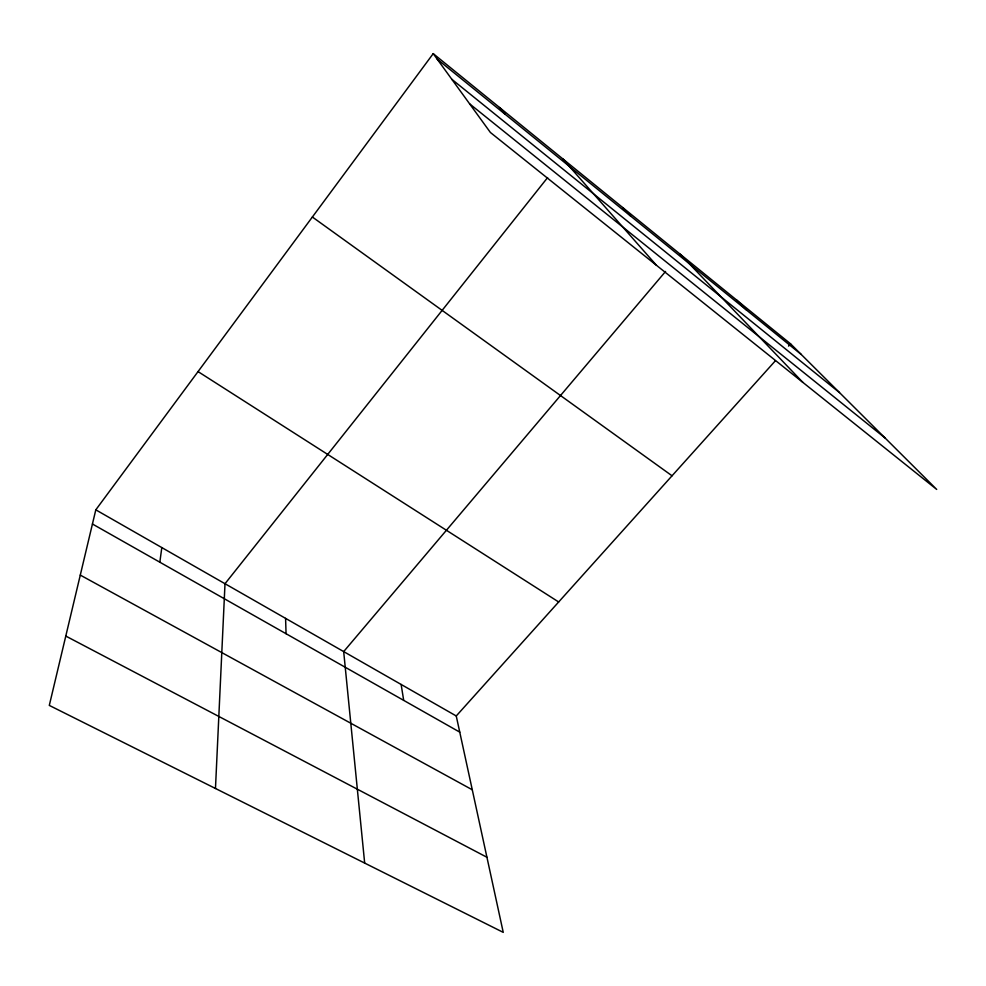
<?xml version="1.0" encoding="UTF-8"?>
<svg xmlns="http://www.w3.org/2000/svg" width="986" height="986" viewBox="0 0 986 986"><rect width="100%" height="100%" fill="white"/><g stroke="black" fill="none" stroke-linecap="round" stroke-linejoin="round"><path stroke-width="1.48" d="M215.466 788.492L225.005 583.724L547.6 177.603M159.831 562.193L161.815 547.587M95.802 509.836L49.3 705.409L503.242 932.362L456.247 715.972L95.802 509.836L433.211 53.638L790.587 343.855L936.7 489.426L490.399 132.481L433.211 53.638M665.562 271.458L343.683 651.598L364.672 863.083M456.247 715.972L775.403 360.753M788.566 346.111L790.587 343.855M65.791 636.069L486.936 857.265M80.285 575.097L472.282 789.774M92.438 524.01L459.759 732.142M198.05 371.599L558.668 601.978M312.365 217.019L672.045 475.794M469.619 103.838L885.058 437.969M451.81 79.287L839.505 392.588M437.205 59.16L801.224 354.442M736.653 300.052L746.427 309.998M680.18 254.191L802.875 382.395M622.77 207.578L630.559 216.008M562.599 158.721L656.442 265.283M499.495 107.474L504.894 114.056M401.129 684.457L403.693 700.368M285.583 618.37L286.063 633.715"/></g></svg>
